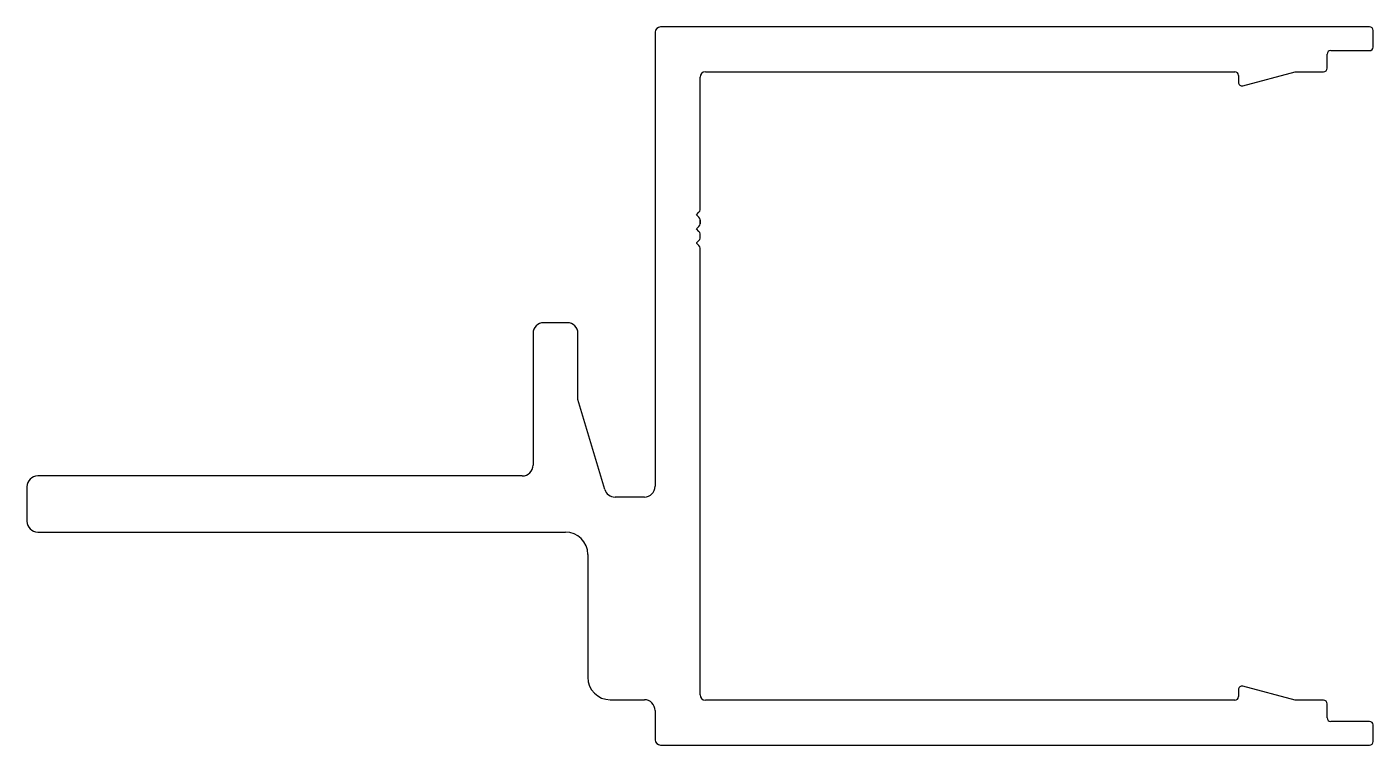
# Model space of a CAD drawing. Header units: inches. Extents: x -47 to 48.2, y 0.2 to 51.
import ezdxf

# ---------------------------------------------------------------- set-up
doc = ezdxf.new("R2010")
doc.units = ezdxf.units.IN
doc.header["$MEASUREMENT"] = 0
doc.layers.add('3', color=7, linetype='Continuous')

msp = doc.modelspace()

# ---------------------------------------------------------------- linework, layer by layer
at = {"layer": '3', "color": 7, "linetype": 'Continuous'}
for p, q in [((-2.569, 50.669), (-2.569, 18.553)), ((47.981, 51.049), (-2.189, 51.049)), ((48.231, 49.624), (48.231, 50.799)), ((44.981, 48.124), (44.981, 49.124)), ((45.231, 49.374), (47.981, 49.374)), ((0.986, 47.874), (38.456, 47.874)), ((39.02, 46.883), (42.721, 47.874)), ((42.721, 47.874), (44.731, 47.874)), ((0.606, 38.115), (0.606, 47.494)), ((38.706, 47.624), (38.706, 47.124)), ((0.606, 38.115), (0.606, 38.115)), ((0.606, 38.115), (0.606, 38.115)), ((0.361, 37.767), (0.532, 37.939)), ((0.532, 37.585), (0.361, 37.756)), ((0.606, 37.115), (0.606, 37.408)), ((0.606, 37.408), (0.606, 37.115)), ((0.606, 37.115), (0.606, 37.408)), ((0.606, 37.408), (0.606, 37.115)), ((0.606, 37.115), (0.606, 37.408)), ((0.361, 36.767), (0.532, 36.939)), ((0.532, 36.585), (0.361, 36.756)), ((0.606, 37.115), (0.606, 37.115)), ((0.606, 36.115), (0.606, 36.408)), ((0.361, 35.767), (0.532, 35.939)), ((0.532, 35.585), (0.361, 35.756)), ((0.606, 35.408), (0.606, 35.408)), ((0.606, 35.408), (0.606, 35.408)), ((0.606, 35.408), (0.606, 35.408)), ((0.606, 35.408), (0.606, 35.408)), ((0.606, 35.408), (0.606, 35.408)), ((0.606, 3.804), (0.606, 35.408)), ((-8.793, 30.125), (-10.444, 30.125)), ((-11.206, 29.363), (-11.206, 20.05)), ((-8.031, 28.628), (-8.031, 29.363)), ((-8.031, 24.697), (-8.031, 28.628)), ((-8.031, 28.628), (-8.031, 28.628)), ((-8.031, 28.628), (-8.031, 28.628)), ((-8.031, 28.628), (-8.031, 28.628)), ((-8.031, 28.628), (-8.031, 28.628)), ((-8.031, 28.628), (-8.031, 28.628)), ((-6.136, 18.336), (-8.031, 24.697)), ((-11.968, 19.288), (-46.257, 19.288)), ((-47.019, 18.526), (-47.019, 16.081)), ((-3.331, 17.791), (-5.406, 17.791)), ((-46.257, 15.319), (-8.919, 15.319)), ((-7.332, 13.732), (-7.332, 5.041)), ((38.706, 4.174), (38.706, 3.674)), ((42.721, 3.424), (39.02, 4.416)), ((-5.744, 3.454), (-3.331, 3.454)), ((38.456, 3.424), (0.986, 3.424)), ((44.731, 3.424), (42.721, 3.424)), ((44.981, 2.174), (44.981, 3.174)), ((-2.569, 2.692), (-2.569, 0.629)), ((47.981, 1.924), (45.231, 1.924)), ((48.231, 0.499), (48.231, 1.674)), ((-2.189, 0.249), (47.981, 0.249))]:
    msp.add_line(p, q, dxfattribs=at)
for centre, radius, start, end in [((-2.189, 50.669), 0.38, 90, 180), ((47.981, 50.799), 0.25, 0, 90), ((47.981, 49.624), 0.25, 270, 360), ((45.231, 49.124), 0.25, 90, 180), ((0.986, 47.494), 0.38, 90, 180), ((38.456, 47.624), 0.25, 0, 90), ((44.731, 48.124), 0.25, 270, 360), ((38.956, 47.124), 0.25, 180, 285), ((0.356, 38.115), 0.25, 315, 0), ((0.367, 37.762), 0.008, 135, 225), ((0.356, 37.408), 0.25, 0, 45), ((0.367, 36.762), 0.008, 135, 225), ((0.356, 37.115), 0.25, 315, 360), ((0.356, 36.408), 0.25, 360, 45), ((0.367, 35.762), 0.008, 135, 225), ((0.356, 36.115), 0.25, 315, 360), ((0.356, 35.408), 0.25, 360, 45), ((-10.444, 29.363), 0.762, 90, 180), ((-8.793, 29.363), 0.762, 360, 90), ((-11.968, 20.05), 0.762, 270, 360), ((-46.257, 18.526), 0.762, 90, 180), ((-5.406, 18.553), 0.762, 196.58995, 270), ((-3.331, 18.553), 0.762, 270, 360), ((-46.257, 16.081), 0.762, 180, 270), ((-8.919, 13.732), 1.587, 360, 90), ((-5.744, 5.041), 1.587, 180, 270), ((38.956, 4.174), 0.25, 75, 180), ((-3.331, 2.692), 0.762, 360, 90), ((0.986, 3.804), 0.38, 180, 270), ((38.456, 3.674), 0.25, 270, 360), ((44.731, 3.174), 0.25, 0, 90), ((45.231, 2.174), 0.25, 180, 270), ((47.981, 1.674), 0.25, 0, 90), ((-2.189, 0.629), 0.38, 180, 270), ((47.981, 0.499), 0.25, 270, 360)]:
    msp.add_arc(centre, radius, start, end, dxfattribs=at)

doc.saveas('drawing.dxf')
